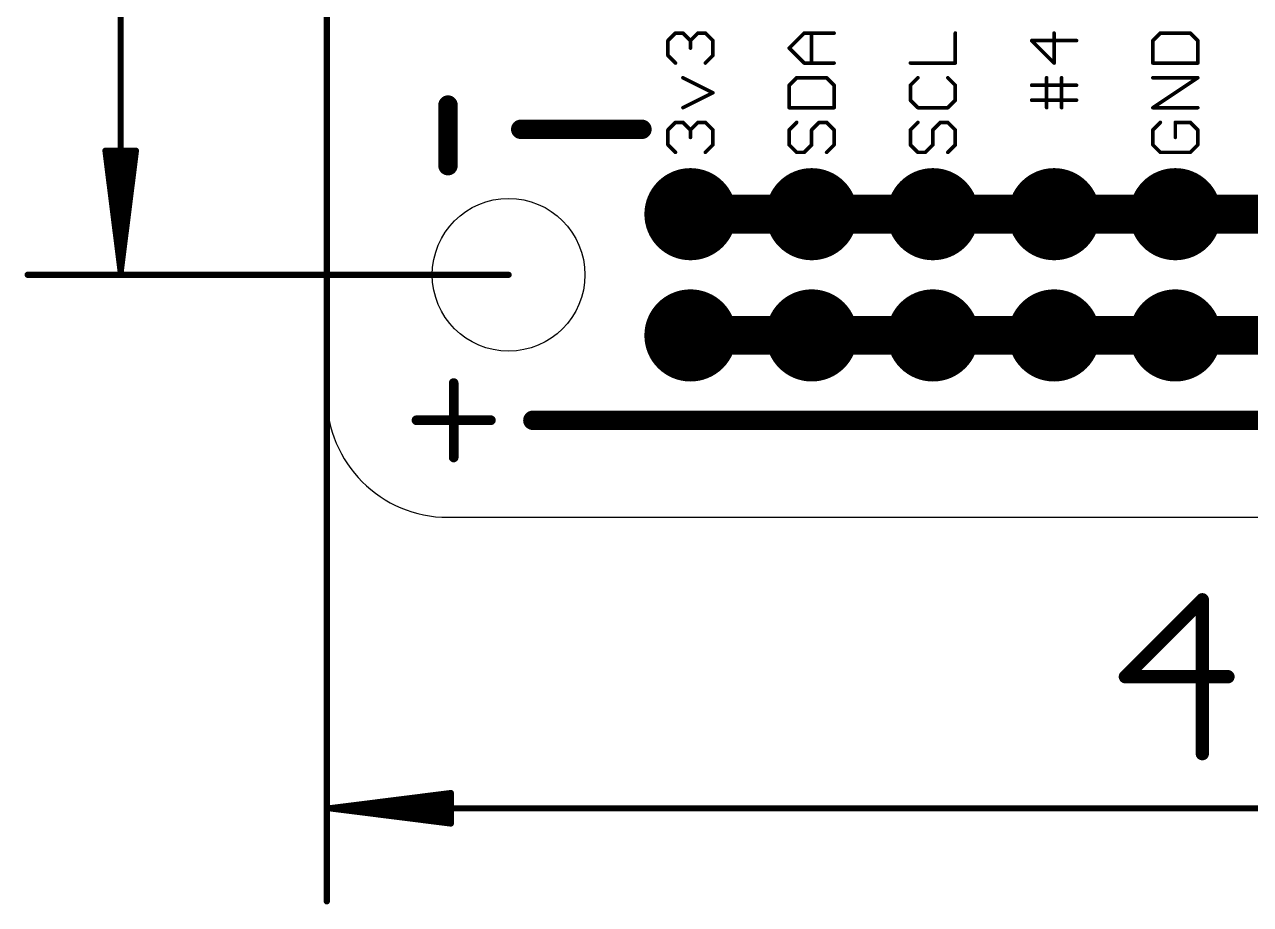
# Model space of a CAD drawing. Extents: x -31.7 to 31, y -33.5 to 32.4.
# Drawn here: x -29.19 to -3.51, y -33.51 to -15.08 of the extents above; entities that cross this region are included whole.
import ezdxf

# ---------------------------------------------------------------- set-up
doc = ezdxf.new("R2010")
doc.units = 0
for name, color, linetype in [('112', 1, 'CONTINUOUS'), ('113', 5, 'CONTINUOUS'), ('16', 132, 'CONTINUOUS'), ('18', 110, 'CONTINUOUS'), ('20', 53, 'CONTINUOUS'), ('21', 253, 'CONTINUOUS'), ('51', 253, 'CONTINUOUS')]:
    doc.layers.add(name, color=color, linetype=linetype)

# ---------------------------------------------------------------- blocks, each defined once
blk = doc.blocks.new('ROUNDV')
at = {"const_width": 0.5}
blk.add_lwpolyline([(0, -0.25, 1), (0, 0.25, 1), (0, -0.25)], format="xyb", dxfattribs=at)

msp = doc.modelspace()

# ---------------------------------------------------------------- linework, layer by layer
at = {"layer": '112'}
for points, const_width in [([(-20.2008, -22.5874), (-20.2008, -24.1466)], 0.2032), ([(-20.9804, -23.367), (-19.4212, -23.367)], 0.2032), ([(-18.542, -23.368), (18.796, -23.368)], 0.4064)]:
    msp.add_lwpolyline(points, dxfattribs=dict(at, const_width=const_width))
for points, const_width in [([(-20.15, -22.5874, 1), (-20.2516, -22.5874)], 0.1016), ([(-20.9804, -23.3162, 1), (-20.9804, -23.4178)], 0.1016), ([(-19.4212, -23.4178, 1), (-19.4212, -23.3162)], 0.1016), ([(-18.542, -23.2664, 1), (-18.542, -23.4696)], 0.2032), ([(-20.2516, -24.1466, 1), (-20.15, -24.1466)], 0.1016)]:
    msp.add_lwpolyline(points, format="xyb", dxfattribs=dict(at, const_width=const_width))
at = {"layer": '113', "const_width": 0.4064}
for points in [[(-20.32, -16.764), (-20.32, -18.034)], [(-18.796, -17.272), (-16.256, -17.272)]]:
    msp.add_lwpolyline(points, dxfattribs=at)
at = {"layer": '113', "const_width": 0.2032}
for points in [[(-20.2184, -16.764, 1), (-20.4216, -16.764)], [(-18.796, -17.1704, 1), (-18.796, -17.3736)], [(-16.256, -17.3736, 1), (-16.256, -17.1704)], [(-20.4216, -18.034, 1), (-20.2184, -18.034)]]:
    msp.add_lwpolyline(points, format="xyb", dxfattribs=at)
at = {"layer": '16', "const_width": 0.8128}
for points in [[(-15.24, -19.05), (-12.7, -19.05)], [(-12.7, -19.05), (-10.16, -19.05)], [(-10.16, -19.05), (-7.62, -19.05)], [(-7.62, -19.05), (-5.08, -19.05)], [(-5.08, -19.05), (-2.54, -19.05)], [(-15.24, -21.59), (-12.7, -21.59)], [(-12.7, -21.59), (-10.16, -21.59)], [(-10.16, -21.59), (-7.62, -21.59)], [(-7.62, -21.59), (-5.08, -21.59)], [(-5.08, -21.59), (-2.54, -21.59)]]:
    msp.add_lwpolyline(points, dxfattribs=at)
at = {"layer": '16', "const_width": 0.4064}
for points in [[(-15.24, -18.8468, 1), (-15.24, -19.2532)], [(-12.7, -18.8468, 1), (-12.7, -19.2532)], [(-12.7, -19.2532, 1), (-12.7, -18.8468)], [(-10.16, -18.8468, 1), (-10.16, -19.2532)], [(-10.16, -19.2532, 1), (-10.16, -18.8468)], [(-7.62, -18.8468, 1), (-7.62, -19.2532)], [(-7.62, -19.2532, 1), (-7.62, -18.8468)], [(-5.08, -18.8468, 1), (-5.08, -19.2532)], [(-5.08, -19.2532, 1), (-5.08, -18.8468)], [(-15.24, -21.3868, 1), (-15.24, -21.7932)], [(-12.7, -21.3868, 1), (-12.7, -21.7932)], [(-12.7, -21.7932, 1), (-12.7, -21.3868)], [(-10.16, -21.3868, 1), (-10.16, -21.7932)], [(-10.16, -21.7932, 1), (-10.16, -21.3868)], [(-7.62, -21.3868, 1), (-7.62, -21.7932)], [(-7.62, -21.7932, 1), (-7.62, -21.3868)], [(-5.08, -21.3868, 1), (-5.08, -21.7932)], [(-5.08, -21.7932, 1), (-5.08, -21.3868)]]:
    msp.add_lwpolyline(points, format="xyb", dxfattribs=at)
at = {"layer": '20'}
for p, q in [((-22.86, 22.86), (-22.86, -22.86)), ((-20.32, -25.4), (20.32, -25.4))]:
    msp.add_line(p, q, dxfattribs=at)
msp.add_circle((-19.05, -20.32), 1.6, dxfattribs=at)
msp.add_arc((-20.32, -22.86), 2.54, 180, 270, dxfattribs=at)
at = {"layer": '21', "const_width": 0.0381}
for points in [[(-15.6917, -15.4131, 1), (-15.7298, -15.4131)], [(-15.7242, -15.3996, 1), (-15.6972, -15.4266)], [(-15.5539, -15.2373, 1), (-15.5539, -15.2754)], [(-15.5405, -15.2698, 1), (-15.5674, -15.2429)], [(-15.3837, -15.2429, 1), (-15.4106, -15.2698)], [(-15.3972, -15.2754, 1), (-15.3972, -15.2373)], [(-15.2214, -15.4131, 1), (-15.2595, -15.4131)], [(-15.2539, -15.3996, 1), (-15.2269, -15.4266)], [(-15.2539, -15.4266, 1), (-15.2269, -15.3996)], [(-15.0836, -15.2373, 1), (-15.0836, -15.2754)], [(-15.0702, -15.2698, 1), (-15.0971, -15.2429)], [(-14.9134, -15.2429, 1), (-14.9403, -15.2698)], [(-14.9269, -15.2754, 1), (-14.9269, -15.2373)], [(-14.7511, -15.4131, 1), (-14.7892, -15.4131)], [(-14.7836, -15.4266, 1), (-14.7566, -15.3996)], [(-12.8572, -15.2373, 1), (-12.8572, -15.2754)], [(-12.8437, -15.2698, 1), (-12.8706, -15.2429)], [(-12.6814, -15.2564, 1), (-12.7195, -15.2564)], [(-12.2301, -15.2754, 1), (-12.2301, -15.2373)], [(-9.6711, -15.2564, 1), (-9.7092, -15.2564)], [(-8.0907, -15.3941, 1), (-8.0907, -15.4322)], [(-8.0772, -15.3996, 1), (-8.1042, -15.4266)], [(-7.6014, -15.2564, 1), (-7.6395, -15.2564)], [(-7.1501, -15.4322, 1), (-7.1501, -15.3941)], [(-5.5317, -15.4131, 1), (-5.5698, -15.4131)], [(-5.5642, -15.3996, 1), (-5.5372, -15.4266)], [(-5.3939, -15.2373, 1), (-5.3939, -15.2754)], [(-5.3805, -15.2698, 1), (-5.4074, -15.2429)], [(-4.7534, -15.2429, 1), (-4.7803, -15.2698)], [(-4.7669, -15.2754, 1), (-4.7669, -15.2373)], [(-4.5911, -15.4131, 1), (-4.6292, -15.4131)], [(-4.6236, -15.4266, 1), (-4.5966, -15.3996)], [(-15.2595, -15.5699, 1), (-15.2214, -15.5699)], [(-13.1572, -15.5564, 1), (-13.1842, -15.5834)], [(-13.1842, -15.5564, 1), (-13.1572, -15.5834)], [(-15.7298, -15.7267, 1), (-15.6917, -15.7267)], [(-15.6972, -15.7132, 1), (-15.7242, -15.7401)], [(-15.5674, -15.8969, 1), (-15.5405, -15.8699)], [(-14.9403, -15.8699, 1), (-14.9134, -15.8969)], [(-14.7892, -15.7267, 1), (-14.7511, -15.7267)], [(-14.7566, -15.7401, 1), (-14.7836, -15.7132)], [(-12.8572, -15.8644, 1), (-12.8572, -15.9025)], [(-12.8706, -15.8969, 1), (-12.8437, -15.8699)], [(-12.7195, -15.8834, 1), (-12.6814, -15.8834)], [(-12.2301, -15.9025, 1), (-12.2301, -15.8644)], [(-10.6307, -15.8644, 1), (-10.6307, -15.9025)], [(-9.7092, -15.8834, 1), (-9.6711, -15.8834)], [(-9.6901, -15.9025, 1), (-9.6901, -15.8644)], [(-7.6395, -15.8834, 1), (-7.6014, -15.8834)], [(-7.6339, -15.8969, 1), (-7.6069, -15.8699)], [(-5.5507, -15.8644, 1), (-5.5507, -15.9025)], [(-5.5698, -15.8834, 1), (-5.5317, -15.8834)], [(-4.6292, -15.8834, 1), (-4.5911, -15.8834)], [(-4.6101, -15.9025, 1), (-4.6101, -15.8644)], [(-15.3886, -16.1748, 1), (-15.4057, -16.2089)], [(-13.0139, -16.1728, 1), (-13.0139, -16.2109)], [(-13.0005, -16.2053, 1), (-13.0274, -16.1784)], [(-12.3734, -16.1784, 1), (-12.4003, -16.2053)], [(-12.3869, -16.2109, 1), (-12.3869, -16.1728)], [(-10.4605, -16.2053, 1), (-10.4874, -16.1784)], [(-9.8334, -16.1784, 1), (-9.8603, -16.2053)], [(-7.7581, -16.1919, 1), (-7.7962, -16.1919)], [(-7.4446, -16.1919, 1), (-7.4827, -16.1919)], [(-5.5507, -16.1728, 1), (-5.5507, -16.2109)], [(-4.5995, -16.2077, 1), (-4.6207, -16.176)], [(-4.6101, -16.2109, 1), (-4.6101, -16.1728)], [(-13.1517, -16.3486, 1), (-13.1898, -16.3486)], [(-13.1842, -16.3352, 1), (-13.1572, -16.3621)], [(-12.2111, -16.3486, 1), (-12.2492, -16.3486)], [(-12.2436, -16.3621, 1), (-12.2166, -16.3352)], [(-10.6117, -16.3486, 1), (-10.6498, -16.3486)], [(-10.6442, -16.3352, 1), (-10.6172, -16.3621)], [(-9.6711, -16.3486, 1), (-9.7092, -16.3486)], [(-9.7036, -16.3621, 1), (-9.6766, -16.3352)], [(-8.0907, -16.3296, 1), (-8.0907, -16.3677)], [(-7.7581, -16.3486, 1), (-7.7962, -16.3486)], [(-7.7962, -16.3486, 1), (-7.7581, -16.3486)], [(-7.1501, -16.3677, 1), (-7.1501, -16.3296)], [(-14.7616, -16.5224, 1), (-14.7786, -16.4884)], [(-14.7786, -16.5224, 1), (-14.7616, -16.4884)], [(-10.6498, -16.6622, 1), (-10.6117, -16.6622)], [(-10.6172, -16.6487, 1), (-10.6442, -16.6756)], [(-9.7092, -16.6622, 1), (-9.6711, -16.6622)], [(-9.6766, -16.6756, 1), (-9.7036, -16.6487)], [(-8.0907, -16.6431, 1), (-8.0907, -16.6812)], [(-7.1501, -16.6812, 1), (-7.1501, -16.6431)], [(-15.4057, -16.8019, 1), (-15.3886, -16.836)], [(-13.1707, -16.7999, 1), (-13.1707, -16.838)], [(-13.1898, -16.8189, 1), (-13.1517, -16.8189)], [(-12.2492, -16.8189, 1), (-12.2111, -16.8189)], [(-12.2301, -16.838, 1), (-12.2301, -16.7999)], [(-10.4739, -16.7999, 1), (-10.4739, -16.838)], [(-10.4874, -16.8324, 1), (-10.4605, -16.8055)], [(-9.8603, -16.8055, 1), (-9.8334, -16.8324)], [(-9.8469, -16.838, 1), (-9.8469, -16.7999)], [(-7.7962, -16.8189, 1), (-7.7581, -16.8189)], [(-7.4827, -16.8189, 1), (-7.4446, -16.8189)], [(-5.5507, -16.7999, 1), (-5.5507, -16.838)], [(-5.5613, -16.8031, 1), (-5.5401, -16.8348)], [(-4.6101, -16.838, 1), (-4.6101, -16.7999)], [(-15.5539, -17.1083, 1), (-15.5539, -17.1464)], [(-15.5405, -17.1409, 1), (-15.5674, -17.1139)], [(-15.3837, -17.1139, 1), (-15.4106, -17.1409)], [(-15.3972, -17.1464, 1), (-15.3972, -17.1083)], [(-15.0836, -17.1083, 1), (-15.0836, -17.1464)], [(-15.0702, -17.1409, 1), (-15.0971, -17.1139)], [(-14.9134, -17.1139, 1), (-14.9403, -17.1409)], [(-14.9269, -17.1464, 1), (-14.9269, -17.1083)], [(-13.0005, -17.1409, 1), (-13.0274, -17.1139)], [(-12.5436, -17.1083, 1), (-12.5436, -17.1464)], [(-12.5302, -17.1409, 1), (-12.5571, -17.1139)], [(-12.3734, -17.1139, 1), (-12.4003, -17.1409)], [(-12.3869, -17.1464, 1), (-12.3869, -17.1083)], [(-10.4605, -17.1409, 1), (-10.4874, -17.1139)], [(-10.0036, -17.1083, 1), (-10.0036, -17.1464)], [(-9.9902, -17.1409, 1), (-10.0171, -17.1139)], [(-9.8334, -17.1139, 1), (-9.8603, -17.1409)], [(-9.8469, -17.1464, 1), (-9.8469, -17.1083)], [(-5.3805, -17.1409, 1), (-5.4074, -17.1139)], [(-5.0804, -17.1083, 1), (-5.0804, -17.1464)], [(-5.0614, -17.1274, 1), (-5.0995, -17.1274)], [(-4.7534, -17.1139, 1), (-4.7803, -17.1409)], [(-4.7669, -17.1464, 1), (-4.7669, -17.1083)], [(-15.6917, -17.2842, 1), (-15.7298, -17.2842)], [(-15.7242, -17.2707, 1), (-15.6972, -17.2976)], [(-15.2214, -17.2842, 1), (-15.2595, -17.2842)], [(-15.2539, -17.2707, 1), (-15.2269, -17.2976)], [(-15.2595, -17.4409, 1), (-15.2214, -17.4409)], [(-15.2539, -17.2976, 1), (-15.2269, -17.2707)], [(-14.7511, -17.2842, 1), (-14.7892, -17.2842)], [(-14.7836, -17.2976, 1), (-14.7566, -17.2707)], [(-13.1517, -17.2842, 1), (-13.1898, -17.2842)], [(-13.1842, -17.2707, 1), (-13.1572, -17.2976)], [(-12.6814, -17.2842, 1), (-12.7195, -17.2842)], [(-12.7139, -17.2707, 1), (-12.6869, -17.2976)], [(-12.2111, -17.2842, 1), (-12.2492, -17.2842)], [(-12.2436, -17.2976, 1), (-12.2166, -17.2707)], [(-10.6117, -17.2842, 1), (-10.6498, -17.2842)], [(-10.6442, -17.2707, 1), (-10.6172, -17.2976)], [(-10.1414, -17.2842, 1), (-10.1795, -17.2842)], [(-10.1739, -17.2707, 1), (-10.1469, -17.2976)], [(-9.6711, -17.2842, 1), (-9.7092, -17.2842)], [(-9.7036, -17.2976, 1), (-9.6766, -17.2707)], [(-5.5317, -17.2842, 1), (-5.5698, -17.2842)], [(-5.5642, -17.2707, 1), (-5.5372, -17.2976)], [(-5.0995, -17.4409, 1), (-5.0614, -17.4409)], [(-4.5911, -17.2842, 1), (-4.6292, -17.2842)], [(-4.6236, -17.2976, 1), (-4.5966, -17.2707)], [(-15.7298, -17.5977, 1), (-15.6917, -17.5977)], [(-15.6972, -17.5842, 1), (-15.7242, -17.6112)], [(-15.5674, -17.7679, 1), (-15.5405, -17.741)], [(-14.9403, -17.741, 1), (-14.9134, -17.7679)], [(-14.7892, -17.5977, 1), (-14.7511, -17.5977)], [(-14.7566, -17.6112, 1), (-14.7836, -17.5842)], [(-13.1572, -17.5842, 1), (-13.1842, -17.6112)], [(-13.1898, -17.5977, 1), (-13.1517, -17.5977)], [(-13.0139, -17.7354, 1), (-13.0139, -17.7735)], [(-13.0274, -17.7679, 1), (-13.0005, -17.741)], [(-12.8706, -17.741, 1), (-12.8437, -17.7679)], [(-12.8572, -17.7735, 1), (-12.8572, -17.7354)], [(-12.7195, -17.5977, 1), (-12.6814, -17.5977)], [(-12.6869, -17.6112, 1), (-12.7139, -17.5842)], [(-12.4003, -17.741, 1), (-12.3734, -17.7679)], [(-12.2492, -17.5977, 1), (-12.2111, -17.5977)], [(-12.2166, -17.6112, 1), (-12.2436, -17.5842)], [(-10.6498, -17.5977, 1), (-10.6117, -17.5977)], [(-10.6172, -17.5842, 1), (-10.6442, -17.6112)], [(-10.4739, -17.7354, 1), (-10.4739, -17.7735)], [(-10.4874, -17.7679, 1), (-10.4605, -17.741)], [(-10.3306, -17.741, 1), (-10.3037, -17.7679)], [(-10.3172, -17.7735, 1), (-10.3172, -17.7354)], [(-10.1795, -17.5977, 1), (-10.1414, -17.5977)], [(-10.1469, -17.6112, 1), (-10.1739, -17.5842)], [(-9.8603, -17.741, 1), (-9.8334, -17.7679)], [(-9.7092, -17.5977, 1), (-9.6711, -17.5977)], [(-9.6766, -17.6112, 1), (-9.7036, -17.5842)], [(-5.5372, -17.5842, 1), (-5.5642, -17.6112)], [(-5.5698, -17.5977, 1), (-5.5317, -17.5977)], [(-5.3939, -17.7354, 1), (-5.3939, -17.7735)], [(-5.4074, -17.7679, 1), (-5.3805, -17.741)], [(-4.7803, -17.741, 1), (-4.7534, -17.7679)], [(-4.7669, -17.7735, 1), (-4.7669, -17.7354)], [(-4.6292, -17.5977, 1), (-4.5911, -17.5977)], [(-4.5966, -17.6112, 1), (-4.6236, -17.5842)]]:
    msp.add_lwpolyline(points, format="xyb", dxfattribs=at)
at = {"layer": '21', "const_width": 0.0762}
for points in [[(-15.7107, -15.4131), (-15.5539, -15.2564)], [(-15.7107, -15.7267), (-15.7107, -15.4131)], [(-15.5539, -15.2564), (-15.3972, -15.2564)], [(-15.3972, -15.2564), (-15.2404, -15.4131)], [(-15.2404, -15.4131), (-15.0836, -15.2564)], [(-15.2404, -15.4131), (-15.2404, -15.5699)], [(-15.0836, -15.2564), (-14.9269, -15.2564)], [(-14.9269, -15.2564), (-14.7701, -15.4131)], [(-14.7701, -15.4131), (-14.7701, -15.7267)], [(-13.1707, -15.5699), (-12.8572, -15.2564)], [(-12.8572, -15.2564), (-12.2301, -15.2564)], [(-12.7004, -15.8834), (-12.7004, -15.2564)], [(-9.6901, -15.8834), (-9.6901, -15.2564)], [(-7.1501, -15.4131), (-8.0907, -15.4131)], [(-8.0907, -15.4131), (-7.6204, -15.8834)], [(-7.6204, -15.8834), (-7.6204, -15.2564)], [(-5.3939, -15.2564), (-5.5507, -15.4131)], [(-5.5507, -15.4131), (-5.5507, -15.8834)], [(-4.7669, -15.2564), (-5.3939, -15.2564)], [(-4.6101, -15.4131), (-4.7669, -15.2564)], [(-4.6101, -15.8834), (-4.6101, -15.4131)], [(-12.8572, -15.8834), (-13.1707, -15.5699)], [(-15.5539, -15.8834), (-15.7107, -15.7267)], [(-14.7701, -15.7267), (-14.9269, -15.8834)], [(-12.2301, -15.8834), (-12.8572, -15.8834)], [(-10.6307, -15.8834), (-9.6901, -15.8834)], [(-5.5507, -15.8834), (-4.6101, -15.8834)], [(-14.7701, -16.5054), (-15.3972, -16.1919)], [(-13.0139, -16.1919), (-13.1707, -16.3486)], [(-12.3869, -16.1919), (-13.0139, -16.1919)], [(-12.2301, -16.3486), (-12.3869, -16.1919)], [(-10.4739, -16.1919), (-10.6307, -16.3486)], [(-9.6901, -16.3486), (-9.8469, -16.1919)], [(-7.7772, -16.3486), (-7.7772, -16.1919)], [(-7.4636, -16.8189), (-7.4636, -16.1919)], [(-5.5507, -16.8189), (-4.6101, -16.1919)], [(-4.6101, -16.1919), (-5.5507, -16.1919)], [(-13.1707, -16.3486), (-13.1707, -16.8189)], [(-12.2301, -16.8189), (-12.2301, -16.3486)], [(-10.6307, -16.3486), (-10.6307, -16.6622)], [(-9.6901, -16.6622), (-9.6901, -16.3486)], [(-8.0907, -16.3486), (-7.1501, -16.3486)], [(-7.7772, -16.8189), (-7.7772, -16.3486)], [(-15.3972, -16.8189), (-14.7701, -16.5054)], [(-10.6307, -16.6622), (-10.4739, -16.8189)], [(-9.8469, -16.8189), (-9.6901, -16.6622)], [(-7.1501, -16.6622), (-8.0907, -16.6622)], [(-13.1707, -16.8189), (-12.2301, -16.8189)], [(-10.4739, -16.8189), (-9.8469, -16.8189)], [(-4.6101, -16.8189), (-5.5507, -16.8189)], [(-15.7107, -17.2842), (-15.5539, -17.1274)], [(-15.5539, -17.1274), (-15.3972, -17.1274)], [(-15.3972, -17.1274), (-15.2404, -17.2842)], [(-15.2404, -17.2842), (-15.0836, -17.1274)], [(-15.0836, -17.1274), (-14.9269, -17.1274)], [(-14.9269, -17.1274), (-14.7701, -17.2842)], [(-13.0139, -17.1274), (-13.1707, -17.2842)], [(-12.7004, -17.2842), (-12.5436, -17.1274)], [(-12.5436, -17.1274), (-12.3869, -17.1274)], [(-12.3869, -17.1274), (-12.2301, -17.2842)], [(-10.4739, -17.1274), (-10.6307, -17.2842)], [(-10.1604, -17.2842), (-10.0036, -17.1274)], [(-10.0036, -17.1274), (-9.8469, -17.1274)], [(-9.8469, -17.1274), (-9.6901, -17.2842)], [(-5.3939, -17.1274), (-5.5507, -17.2842)], [(-4.7669, -17.1274), (-5.0804, -17.1274)], [(-5.0804, -17.1274), (-5.0804, -17.4409)], [(-4.6101, -17.2842), (-4.7669, -17.1274)], [(-15.7107, -17.5977), (-15.7107, -17.2842)], [(-15.2404, -17.2842), (-15.2404, -17.4409)], [(-14.7701, -17.2842), (-14.7701, -17.5977)], [(-13.1707, -17.2842), (-13.1707, -17.5977)], [(-12.7004, -17.5977), (-12.7004, -17.2842)], [(-12.2301, -17.2842), (-12.2301, -17.5977)], [(-10.6307, -17.2842), (-10.6307, -17.5977)], [(-10.1604, -17.5977), (-10.1604, -17.2842)], [(-9.6901, -17.2842), (-9.6901, -17.5977)], [(-5.5507, -17.2842), (-5.5507, -17.5977)], [(-4.6101, -17.5977), (-4.6101, -17.2842)], [(-15.5539, -17.7545), (-15.7107, -17.5977)], [(-14.7701, -17.5977), (-14.9269, -17.7545)], [(-13.1707, -17.5977), (-13.0139, -17.7545)], [(-13.0139, -17.7545), (-12.8572, -17.7545)], [(-12.8572, -17.7545), (-12.7004, -17.5977)], [(-12.2301, -17.5977), (-12.3869, -17.7545)], [(-10.6307, -17.5977), (-10.4739, -17.7545)], [(-10.4739, -17.7545), (-10.3172, -17.7545)], [(-10.3172, -17.7545), (-10.1604, -17.5977)], [(-9.6901, -17.5977), (-9.8469, -17.7545)], [(-5.5507, -17.5977), (-5.3939, -17.7545)], [(-5.3939, -17.7545), (-4.7669, -17.7545)], [(-4.7669, -17.7545), (-4.6101, -17.5977)]]:
    msp.add_lwpolyline(points, dxfattribs=at)
at = {"layer": '51'}
for points, const_width in [([(-27.178, 20.255), (-27.178, -20.255)], 0.13), ([(-22.86, -1.016), (-22.86, -33.446)], 0.13), ([(-27.178, -20.255), (-27.4972, -17.72)], 0.13), ([(-27.4972, -17.72), (-26.8588, -17.72)], 0.13), ([(-27.178, -20.255), (-27.438, -17.72)], 0.13), ([(-27.178, -20.255), (-27.308, -17.72)], 0.13), ([(-26.8588, -17.72), (-27.178, -20.255)], 0.13), ([(-27.048, -17.72), (-27.178, -20.255)], 0.13), ([(-26.918, -17.72), (-27.178, -20.255)], 0.13), ([(-19.05, -20.32), (-29.128, -20.32)], 0.13), ([(-4.5146, -27.1279), (-6.1263, -28.7396)], 0.2794), ([(-4.5146, -30.3513), (-4.5146, -27.1279)], 0.2794), ([(-6.1263, -28.7396), (-3.9774, -28.7396)], 0.2794), ([(-22.795, -31.496), (-20.26, -31.1768)], 0.13), ([(-22.795, -31.496), (-20.26, -31.236)], 0.13), ([(-22.795, -31.496), (-20.26, -31.366)], 0.13), ([(-20.26, -31.1768), (-20.26, -31.8152)], 0.13), ([(-22.795, -31.496), (22.795, -31.496)], 0.13), ([(-20.26, -31.8152), (-22.795, -31.496)], 0.13), ([(-20.26, -31.626), (-22.795, -31.496)], 0.13), ([(-20.26, -31.756), (-22.795, -31.496)], 0.13)]:
    msp.add_lwpolyline(points, dxfattribs=dict(at, const_width=const_width))
for points, const_width in [([(-27.465, -17.7159, 1), (-27.5295, -17.7241)], 0.065), ([(-27.4972, -17.6875, 1), (-27.4972, -17.7525)], 0.065), ([(-27.4057, -17.7167, 1), (-27.4703, -17.7233)], 0.065), ([(-27.2755, -17.7183, 1), (-27.3405, -17.7217)], 0.065), ([(-27.0155, -17.7217, 1), (-27.0805, -17.7183)], 0.065), ([(-26.8857, -17.7233, 1), (-26.9503, -17.7167)], 0.065), ([(-26.8265, -17.7241, 1), (-26.891, -17.7159)], 0.065), ([(-26.8588, -17.7525, 1), (-26.8588, -17.6875)], 0.065), ([(-29.128, -20.2875, 1), (-29.128, -20.3525)], 0.065), ([(-27.2102, -20.2509, 1), (-27.1458, -20.2591)], 0.065), ([(-27.2103, -20.2517, 1), (-27.1457, -20.2583)], 0.065), ([(-27.2105, -20.2567, 1), (-27.1455, -20.2533)], 0.065), ([(-27.2105, -20.2533, 1), (-27.1455, -20.2567)], 0.065), ([(-27.2105, -20.255, 1), (-27.1455, -20.255)], 0.065), ([(-27.2103, -20.2583, 1), (-27.1457, -20.2517)], 0.065), ([(-27.2102, -20.2591, 1), (-27.1458, -20.2509)], 0.065), ([(-19.05, -20.3525, 1), (-19.05, -20.2875)], 0.065), ([(-4.4447, -27.1279, 1), (-4.5844, -27.1279)], 0.1397), ([(-4.4652, -27.1773, 1), (-4.564, -27.0786)], 0.1397), ([(-6.1263, -28.6698, 1), (-6.1263, -28.8095)], 0.1397), ([(-6.1757, -28.6902, 1), (-6.0769, -28.789)], 0.1397), ([(-3.9774, -28.8095, 1), (-3.9774, -28.6698)], 0.1397), ([(-4.5844, -30.3513, 1), (-4.4447, -30.3513)], 0.1397), ([(-20.2275, -31.1768, 1), (-20.2925, -31.1768)], 0.065), ([(-20.2559, -31.209, 1), (-20.2641, -31.1445)], 0.065), ([(-20.2567, -31.2683, 1), (-20.2633, -31.2037)], 0.065), ([(-20.2583, -31.3985, 1), (-20.2617, -31.3335)], 0.065), ([(-22.795, -31.4635, 1), (-22.795, -31.5285)], 0.065), ([(-22.7909, -31.4638, 1), (-22.7991, -31.5282)], 0.065), ([(-22.7967, -31.4635, 1), (-22.7933, -31.5285)], 0.065), ([(-22.7933, -31.4635, 1), (-22.7967, -31.5285)], 0.065), ([(-22.7917, -31.4637, 1), (-22.7983, -31.5283)], 0.065), ([(-22.7983, -31.4637, 1), (-22.7917, -31.5283)], 0.065), ([(-22.7991, -31.4638, 1), (-22.7909, -31.5282)], 0.065), ([(-20.2617, -31.6585, 1), (-20.2583, -31.5935)], 0.065), ([(-20.2925, -31.8152, 1), (-20.2275, -31.8152)], 0.065), ([(-20.2641, -31.8475, 1), (-20.2559, -31.783)], 0.065), ([(-20.2633, -31.7883, 1), (-20.2567, -31.7237)], 0.065), ([(-22.8925, -33.446, 1), (-22.8275, -33.446)], 0.065)]:
    msp.add_lwpolyline(points, format="xyb", dxfattribs=dict(at, const_width=const_width))

# ---------------------------------------------------------------- block references
at = {"layer": '18', "xscale": 1.9304, "yscale": 1.9304}
for p in [(-15.24, -19.05), (-15.24, -19.05), (-12.7, -19.05), (-12.7, -19.05), (-10.16, -19.05), (-10.16, -19.05), (-7.62, -19.05), (-7.62, -19.05), (-5.08, -19.05), (-5.08, -19.05), (-15.24, -21.59), (-15.24, -21.59), (-12.7, -21.59), (-12.7, -21.59), (-10.16, -21.59), (-10.16, -21.59), (-7.62, -21.59), (-7.62, -21.59), (-5.08, -21.59), (-5.08, -21.59)]:
    msp.add_blockref('ROUNDV', p, dxfattribs=at)

doc.saveas('drawing.dxf')
